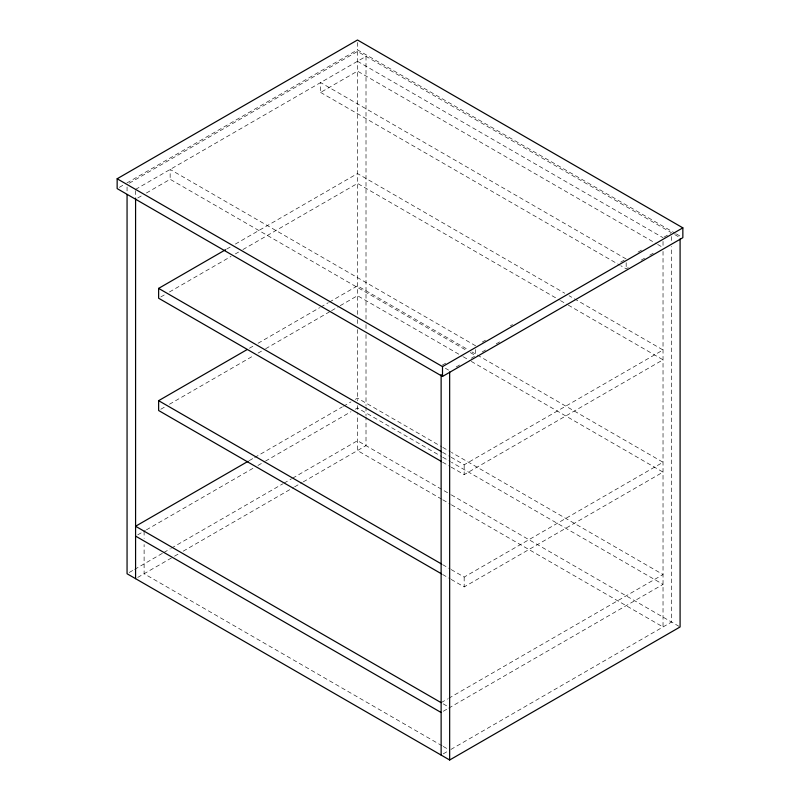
<?xml version="1.0" encoding="UTF-8"?>
<svg xmlns="http://www.w3.org/2000/svg" width="800" height="800" viewBox="0 0 800 800"><rect width="100%" height="100%" fill="white"/><g stroke="black" fill="none" stroke-linecap="round" stroke-linejoin="round"><path stroke-width="0.6" stroke-dasharray="4 3" d="M119.3 187.36L125.77 183.62M126.85 183L357.49 49.84L675.28 233.32M129.22 183.23L357.49 51.44L671.56 232.77M135.58 189.4L366.01 56.36L366.01 319.62M137.74 198L142.06 195.5M146.38 193.01L170.15 179.29L465.98 350.09M626.17 258.98L320.62 82.57L320.62 92.42L357.49 71.13L656.56 243.8M226.71 249.07L231.04 246.58M235.36 244.08L357.49 173.57L564.78 293.25M160.79 296.98L165.11 294.48M169.43 291.99L231.04 256.42M235.36 253.92L238.6 252.05M242.93 249.56L357.49 183.42L559.39 299.98M249.41 348.25L253.73 345.76M258.06 343.26L319.66 307.69M320.74 307.07L328.31 302.7M329.39 302.08L357.49 285.86L467.61 349.44M160.79 409.26L165.11 406.77M169.43 404.27L253.73 355.6M258.06 353.11L264.54 349.36M265.62 348.74L330.47 311.3M331.55 310.68L339.11 306.31M340.19 305.68L357.49 295.7L462.21 356.16M249.24 460.63L253.57 458.13M254.65 457.51L342.33 406.89M343.41 406.26L350.99 401.89M355.32 399.39L357.49 398.14L441.7 446.76M137.71 534.87L145.33 530.47M146.41 529.85L253.57 467.98M257.9 465.48L264.4 461.73M265.48 461.11L350.99 411.73M355.32 409.23L357.49 407.98L441.7 456.61M442.21 365.18L446.54 362.68M482.24 342.07L485.49 340.2M510.37 325.83L512.53 324.58M620.71 262.13L625.04 259.63M638.02 252.13L642.35 249.63M663.99 237.14L670.49 233.39M456.15 366.98L460.48 364.48M471.29 358.24L474.54 356.36M482.11 351.99L486.44 349.49M496.18 343.87L500.5 341.37M628.27 267.61L626.17 268.82L620.77 265.71M641.14 260.18L645.47 257.68M649.79 255.18L654.12 252.68M129.22 572.5L133.55 570M134.63 569.38L162.76 553.14M163.84 552.51L170.33 548.77M171.41 548.14L282.84 483.81M283.92 483.18L291.49 478.81M292.58 478.19L357.49 440.71L450.23 494.26M137.71 577.44L173.45 556.81M174.53 556.19L178.86 553.69M183.18 551.19L293.53 487.48M294.61 486.86L302.18 482.48M303.27 481.86L366.01 445.63L366.01 416.94M451.22 457.31L464.17 464.79L663.03 349.98L569.1 295.75M451.22 467.15L464.17 474.63L663.03 359.82L568.02 304.97M451.22 569.59L464.17 577.07L663.03 462.26L471.93 351.93M451.22 579.44L464.17 586.92L663.03 472.11L470.85 361.15M441.13 702.66L447.63 698.91M448.71 698.29L663.03 574.55L451.42 452.37M443.26 711.27L447.63 708.76M448.71 708.13L663.03 584.39L451.42 462.22M443.26 753.85L449.79 750.08M450.87 749.46L671.56 622.04L671.56 246.49M676.37 233.95L680.69 236.44M674.76 234.62L680.09 237.69M357.49 61.29L663.03 237.69M657.64 244.42L661.95 246.91M320.62 92.42L619.69 265.08M560.46 300.6L566.94 304.34M475.7 345.85L170.15 169.44L170.15 179.29M470.3 352.58L474.62 355.07M463.29 356.79L469.77 360.53M445.39 368.27L448.59 370.11M442.78 447.38L450.34 451.75M442.58 452.32L450.14 456.68M442.78 457.23L450.34 461.59M442.58 462.17L450.14 466.53M451.31 494.88L680.09 626.96M441.7 499.18L357.49 450.56L357.49 414.51M442.78 499.8L450.34 504.16M451.42 504.79L663.03 626.96L663.03 251.42M442.58 564.61L450.14 568.97M442.58 574.45L450.14 578.81M443.18 703.84L447.5 706.34M442.1 745.79L144.11 573.75L144.11 544.56M443.18 746.42L447.5 748.91M671.56 236.51L671.56 241.5M663.03 241.38L663.03 247.54M626.17 262.67L626.17 267.59M475.7 349.54L475.7 354.47M464.17 464.79L464.17 474.63M464.17 577.07L464.17 586.92M366.01 324.61L366.01 329.6M366.01 334.59L366.01 405.71M366.01 406.96L366.01 415.69M357.49 42.46L357.49 49.84M357.49 51.44L357.49 314.7M357.49 319.55L357.49 324.68M357.49 329.53L357.49 400.79M357.49 405.52L357.49 413.26M144.11 531.18L144.11 538.47M135.58 190.63L135.58 196.89M127.06 186.97L127.06 191.96"/><path stroke-width="1.2" d="M117.15 178.76L357.49 40L682.85 227.85L682.85 237.69L442.51 376.45L117.15 188.6L117.15 178.76L442.51 366.6L682.85 227.85M441.5 461.54L158.63 298.23L158.63 288.38L225.63 249.69M441.5 573.83L158.63 410.51L158.63 400.67L247.25 349.5M248.16 461.26L135.58 526.25L441.13 702.66M127.06 194.46L127.06 573.75L449.66 760L680.09 626.96L680.09 238.94M158.63 288.38L441.5 451.7M158.63 400.67L441.5 563.98M135.58 536.1L441.13 712.51M449.66 371.98L449.66 760M442.51 366.6L442.51 376.45M441.13 374.54L441.13 755.08M135.58 198.13L135.58 578.67"/></g></svg>
